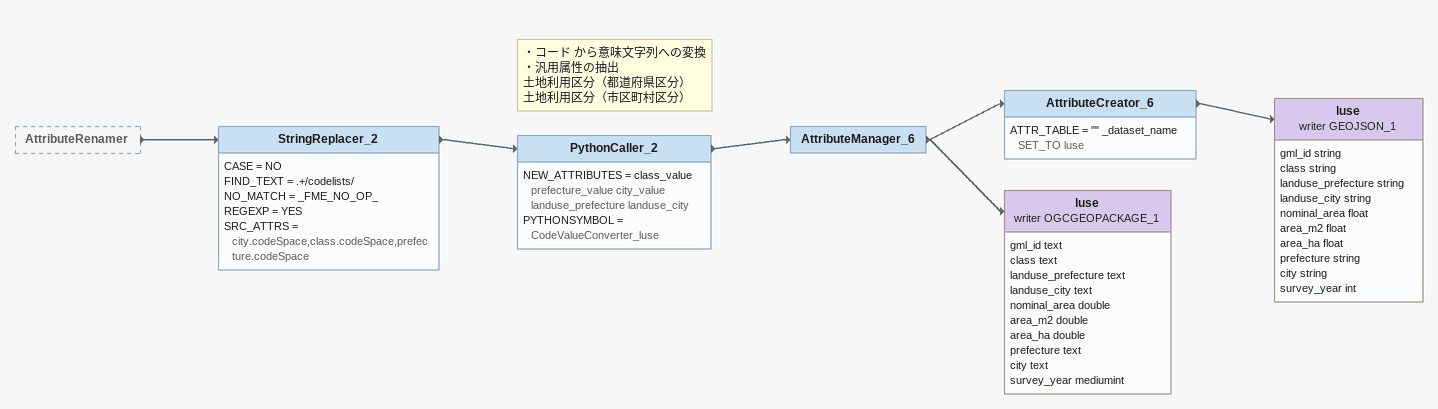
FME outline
AttributeRenamer [outside]
    -> StringReplacer_2
StringReplacer_2
    CASE = NO
    FIND_TEXT = .+/codelists/
    NO_MATCH = _FME_NO_OP_
    REGEXP = YES
    SRC_ATTRS = city.codeSpace,class.codeSpace,prefecture.codeSpace
    -> PythonCaller_2
Note: ・コード から意味文字列への変換 / ・汎用属性の抽出 / 土地利用区分（都道府県区分） / 土地利用区分（市区町村区分）
PythonCaller_2
    NEW_ATTRIBUTES = class_value prefecture_value city_value landuse_prefecture landuse_city
    PYTHONSYMBOL = CodeValueConverter_luse
    -> AttributeManager_6
AttributeManager_6
    -> luse (writer OGCGEOPACKAGE_1)
    -> AttributeCreator_6
AttributeCreator_6
    ATTR_TABLE = "" _dataset_name SET_TO luse
    -> luse (writer GEOJSON_1)
luse (writer GEOJSON_1)
    attributes: gml_id string, class string, landuse_prefecture string, landuse_city string, nominal_area float, area_m2 float, area_ha float, prefecture string, city string, survey_year int
luse (writer OGCGEOPACKAGE_1)
    attributes: gml_id text, class text, landuse_prefecture text, landuse_city text, nominal_area double, area_m2 double, area_ha double, prefecture text, city text, survey_year mediumint
